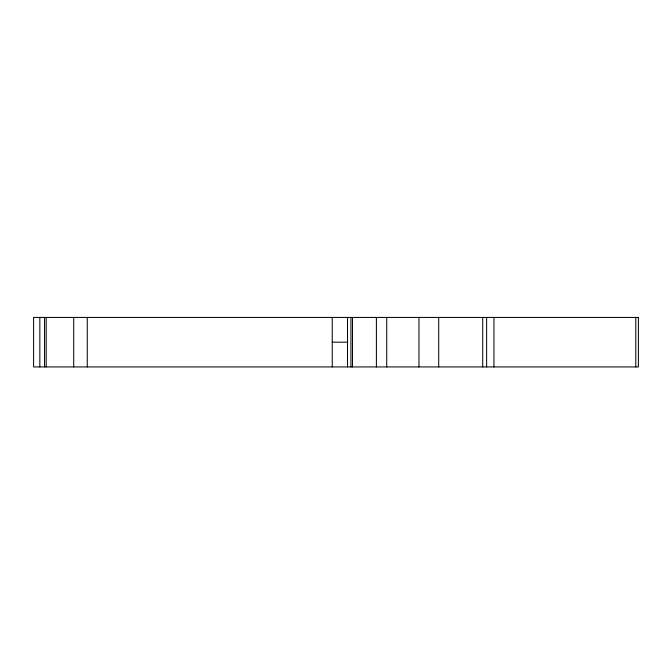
<?xml version="1.0" encoding="UTF-8"?>
<svg xmlns="http://www.w3.org/2000/svg" width="672" height="672" viewBox="0 0 672 672"><rect width="100%" height="100%" fill="white"/><g stroke="black" fill="none" stroke-linecap="round" stroke-linejoin="round"><path stroke-width="1.01" d="M332.237 342.191L347.684 342.191M635.788 317.436L635.788 366.937M493.945 317.436L493.945 366.937M486.629 317.436L486.629 366.937M482.714 317.436L482.714 366.937M438.707 317.436L438.707 366.937M418.975 317.436L418.975 366.937M386.719 317.436L386.719 366.937M376.396 317.436L376.396 366.937M352.498 317.436L352.498 366.937M350.935 317.436L350.935 366.937M347.533 317.436L347.533 366.937M332.237 317.436L332.237 366.937M87.259 317.436L87.259 366.937M73.71 317.436L73.71 366.937M46.2 317.436L46.2 366.937M44.545 317.436L44.545 366.937M39.833 317.436L39.833 366.937M638.4 317.436L33.6 317.436L33.6 366.937L638.4 366.937L638.4 317.436"/></g></svg>
